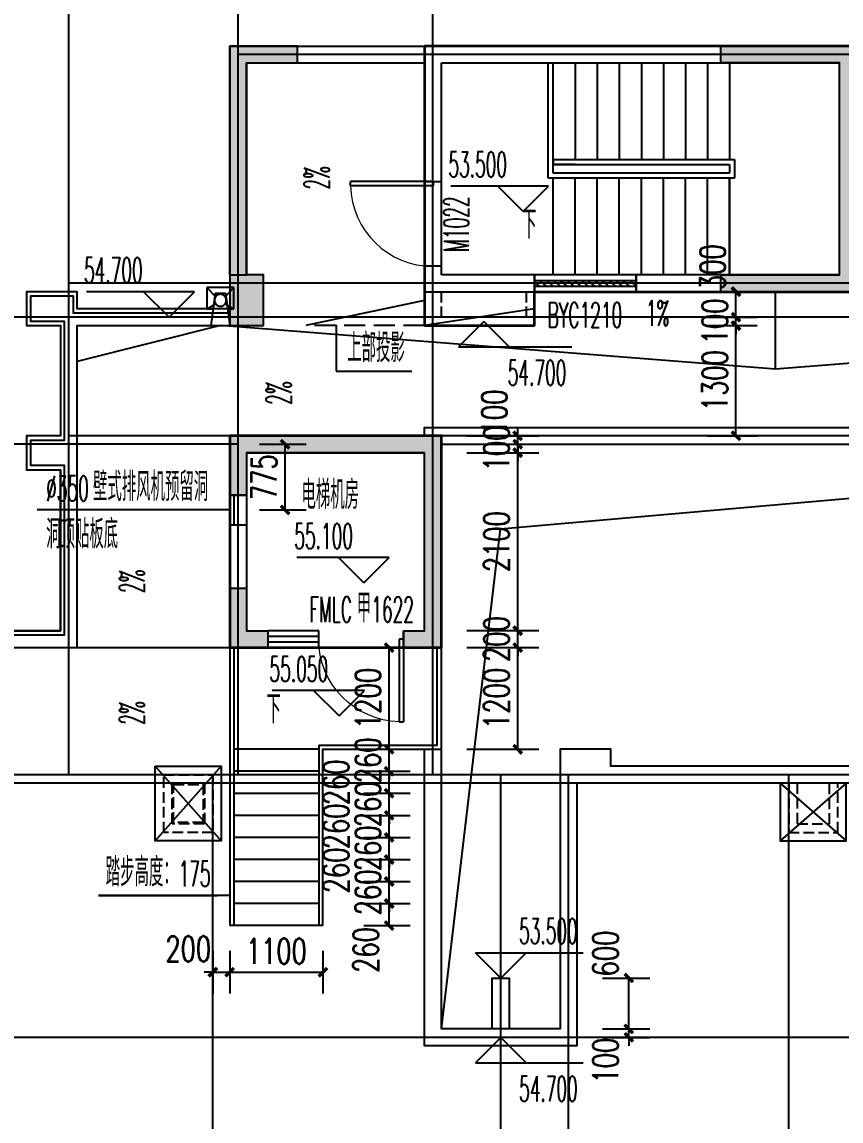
# Model space of a CAD drawing. Extents: x -59851 to 653804, y -249523 to 437614.
# Drawn here: x -22567 to -12896, y -164481 to -151511 of the extents above; entities that cross this region are included whole.
import ezdxf

# ---------------------------------------------------------------- set-up
doc = ezdxf.new("R2010")
doc.units = 0
doc.header["$LTSCALE"] = 1000
doc.header["$MEASUREMENT"] = 0
doc.linetypes.add('DASH', pattern=[0.35, 0.25, -0.1])
doc.linetypes.add('DASHEDX2', pattern=[1.5, 1, -0.5])
for name, color, linetype in [('-SY', 3, 'DASHEDX2'), ('A-Above', 5, 'DASH'), ('A-ROOF', 7, 'Continuous'), ('A-烟气道', 105, 'Continuous'), ('A-看线', 105, 'Continuous'), ('A-第三道尺寸线', 105, 'Continuous'), ('CURTWALL', 4, 'Continuous'), ('DIM_ELEV', 3, 'Continuous'), ('DIM_LEAD', 3, 'Continuous'), ('DIM_SYMB', 3, 'Continuous'), ('DOTE', 16, 'Continuous'), ('LABEL_PM', 7, 'Continuous'), ('PUB_HATCH', 8, 'Continuous'), ('PUB_TEXT', 7, 'Continuous'), ('STAIR', 5, 'Continuous'), ('WALL', 2, 'Continuous'), ('WINDOW', 4, 'Continuous'), ('WINDOW_TEXT', 7, 'Continuous'), ('ys', 154, 'Continuous'), ('剪力墙', 6, 'Continuous')]:
    doc.layers.add(name, color=color, linetype=linetype)
doc.layers.add('33计全面积外廓线', color=21, linetype='Continuous', lineweight=35)
doc.styles.add('_TCH_DIM', font='SIMPLEX.shx', dxfattribs={"width": 0.7, "bigfont": 'GBCBIG.shx'})
doc.styles.add('_TCH_DIM_T3', font='SIMPLEX.shx', dxfattribs={"width": 0.705882, "bigfont": 'GBCBIG.shx'})
doc.styles.add('_TCH_WINDOW', font='SIMPLEX.shx', dxfattribs={"width": 0.7, "height": 3.5, "bigfont": 'GBCBIG.shx'})
doc.styles.get("Standard").update_dxf_attribs({"font": 'gbenor.shx', "width": 0.7, "bigfont": 'gbcbig.shx'})
doc.dimstyles.new('_TCH_ARCH&&100', dxfattribs={"dimtxt": 297.5, "dimasz": 100, "dimexe": 250, "dimexo": 300, "dimgap": 100, "dimtad": 1, "dimdec": 0, "dimzin": 0, "dimdsep": 46, "dimtxsty": '_TCH_DIM_T3', "dimblk": 'ARCHTICK', "dimcen": 0.09, "dimclrt": 7, "dimazin": 2, "dimtfac": 1, "dimtdec": 0, "dimtix": 1, "dimtmove": 2, "dimatfit": 3, "dimfxl": 0, "dimtolj": 1, "dimtzin": 0, "dimarcsym": 0})

# ---------------------------------------------------------------- blocks, each defined once
blk = doc.blocks.new('jifangcengjlq0329')
at = {"layer": 'PUB_HATCH'}
for points in [[(-20114, -77037), (-19714, -77037), (-19714, -76437), (-19914, -76437), (-19914, -73937), (-19314, -73937), (-19314, -73737), (-20114, -73737), (-20114, -76637)], [(-14314, -73737), (-12714, -73737), (-12714, -76637), (-14314, -76637), (-14314, -76437), (-12914, -76437), (-12914, -73937), (-14314, -73937)]]:
    blk.add_hatch(color=256, dxfattribs=at).paths.add_polyline_path(points)
h = blk.add_hatch(color=256, dxfattribs=at)
h.paths.add_polyline_path([(-19664, -80837), (-19664, -80637), (-19914, -80637), (-19914, -80137), (-20114, -80137), (-20114, -80837)])
h.paths.add_polyline_path([(-18064, -80637), (-18064, -80837), (-17614, -80837), (-17614, -78337), (-20114, -78337), (-20114, -79037), (-19914, -79037), (-19914, -78537), (-17814, -78537), (-17814, -80637)])
at = {"layer": '剪力墙'}
for points in [[(-20114, -77037), (-19714, -77037), (-19714, -76437), (-19914, -76437), (-19914, -73937), (-19314, -73937), (-19314, -73737), (-20114, -73737), (-20114, -76637)], [(-14314, -73737), (-12714, -73737), (-12714, -76637), (-14314, -76637), (-14314, -76437), (-12914, -76437), (-12914, -73937), (-14314, -73937)]]:
    blk.add_lwpolyline(points, close=True, dxfattribs=at)
for points in [[(-18064, -80637), (-17814, -80637), (-17814, -78537), (-19914, -78537), (-19914, -79037), (-20114, -79037), (-20114, -78337), (-17614, -78337), (-17614, -80837), (-18064, -80837), (-18064, -80637)], [(-19664, -80837), (-20114, -80837), (-20114, -80137), (-19914, -80137), (-19914, -80637), (-19664, -80637), (-19664, -80837)]]:
    blk.add_lwpolyline(points, dxfattribs=at)
blk = doc.blocks.new('zhouxianssceng0329')
at = {"layer": 'DOTE'}
for p, q in [((-22014, 143398), (-22014, 156469)), ((-20014, 143398), (-20014, 156469)), ((-17714, 143398), (-17714, 156469)), ((5501, 151898), (-20014, 151898)), ((5501, 149198), (-22014, 149198)), ((5501, 148798), (-44989, 148798)), ((5501, 147398), (-22014, 147398)), ((-20014, 147298), (-44989, 147298)), ((-3314, 143398), (-44989, 143398)), ((-20314, 132090), (-20314, 143398)), ((-16914, 132090), (-16914, 143398)), ((-16114, 132090), (-16114, 143398)), ((-13514, 132090), (-13514, 143398)), ((5501, 143298), (-44989, 143298)), ((5501, 140298), (-44989, 140298))]:
    blk.add_line(p, q, dxfattribs=at)
blk = doc.blocks.new('jifangcengxiugai0420')
at = {"layer": 'A-ROOF'}
for points in [[(53534, -148102), (51734, -148102), (51734, -147902), (51134, -147902), (51134, -148302), (51534, -148302), (51534, -149602), (51134, -149602), (51134, -150002), (51534, -150002), (51534, -151902), (48084, -151902), (48084, -153702), (49834, -153702), (49834, -160852), (50034, -160852), (50034, -153502), (48284, -153502), (48284, -152102), (51734, -152102), (51734, -149802), (51734, -148302), (53534, -148302)], [(49884, -160852), (49884, -153652), (48134, -153652), (48134, -151952), (51584, -151952), (51584, -149952), (51184, -149952), (51184, -149652), (51584, -149652), (51584, -148252), (51184, -148252), (51184, -147952), (51684, -147952), (51684, -148152), (53534, -148152)], [(55834, -149602), (55834, -149502), (68334, -149502), (68334, -153702), (57634, -153702), (57634, -156802), (55834, -156802), (55834, -153302)], [(56034, -149702), (68134, -149702), (68134, -153502), (58034, -153502), (58034, -153302), (57434, -153302), (57434, -156602), (56034, -156602), (56034, -153302)], [(48734, -152102), (51734, -152102), (51734, -150002)], [(48734, -151902), (51534, -151902), (51534, -150002)], [(56634, -156602), (56634, -156002), (56834, -156002), (56834, -156602)]]:
    blk.add_lwpolyline(points, dxfattribs=at)
at = {"layer": 'A-烟气道'}
blk.add_lwpolyline([(52654, -153502), (53434, -153502), (53434, -154382), (52654, -154382)], close=True, dxfattribs=at)
for points in [[(52654, -153502), (53434, -154382)], [(53434, -153502), (52654, -154382)], [(60034, -153702), (60034, -154382), (60814, -154382), (60814, -153702)], [(60034, -153702), (60814, -154382)], [(60814, -153702), (60034, -154382)]]:
    blk.add_lwpolyline(points, dxfattribs=at)
at = {"layer": 'A-烟气道', "linetype": 'DASH', "ltscale": 0.5}
for points in [[(52754, -153602), (53334, -153602), (53334, -154282), (52754, -154282)], [(52854, -153702), (53234, -153702), (53234, -154182), (52854, -154182)], [(52869, -153717), (53219, -153717), (53219, -154167), (52869, -154167)]]:
    blk.add_lwpolyline(points, close=True, dxfattribs=at)
for points in [[(60134, -153702), (60134, -154282), (60714, -154282), (60714, -153702)], [(60234, -153702), (60234, -154182), (60614, -154182), (60614, -153702)]]:
    blk.add_lwpolyline(points, dxfattribs=at)
at = {"layer": 'A-看线'}
blk.add_lwpolyline([(56034, -156602), (56731, -150700), (68134, -149702)], dxfattribs=at)
at = {"layer": 'DIM_ELEV'}
for p, q in [((53117, -147902), (51843, -147902)), ((52817, -148202), (52517, -147902)), ((52817, -148202), (53117, -147902)), ((56734, -156002), (56434, -155702)), ((56434, -155702), (57708, -155702)), ((56734, -156002), (57034, -155702)), ((56734, -156702), (56434, -157002)), ((56734, -156702), (57034, -157002)), ((56434, -157002), (57708, -157002))]:
    blk.add_line(p, q, dxfattribs=at)
at = {"layer": 'PUB_TEXT', "style": '_TCH_DIM', "width": 0.494118}
for s, p in [('54.700', (51813, -147797)), ('53.500', (56950, -155597)), ('54.700', (56950, -157457))]:
    blk.add_text(s, height=297.5, dxfattribs=at).set_placement(p)
blk = doc.blocks.new('wumianyushuidou')
at = {"layer": '-SY'}
for p, q in [((34701, -105144), (34642, -105041)), ((34784, -105145), (34892, -105041)), ((34642, -105361), (34701, -105258)), ((34892, -105361), (34784, -105257))]:
    blk.add_line(p, q, dxfattribs=at)
for points in [[(34442, -105361), (34442, -105041)], [(34642, -105041), (34892, -105041)], [(34642, -105115), (34642, -105041)], [(34892, -105041), (34892, -105361)], [(34826, -105141), (34442, -105088)], [(34826, -105261), (34826, -105141)], [(34826, -105261), (34442, -105313)], [(34642, -105361), (34642, -105282)], [(34892, -105361), (34642, -105361)]]:
    blk.add_lwpolyline(points, dxfattribs=at)
blk.add_circle((34742, -105201), 70, dxfattribs=at)
blk = doc.blocks.new('ysd0429')
at = {"xscale": -1, "rotation": 270}
blk.add_blockref('wumianyushuidou', (84977, -182744), dxfattribs=at)
blk = doc.blocks.new('_ArchTick')
at = {"color": 0, "linetype": 'ByBlock', "const_width": 0.4}
blk.add_lwpolyline([(-0.5, -0.5), (0.5, 0.5)], dxfattribs=at)
blk = doc.blocks.new('*D1123')
at = {"layer": 'A-第三道尺寸线', "color": 0, "lineweight": -2, "transparency": 16777216}
for p, q in [((-19761, -156494), (-19211, -156494)), ((-19461, -157269), (-19461, -156494)), ((-19761, -157269), (-19211, -157269))]:
    blk.add_line(p, q, dxfattribs=at)
at = {"layer": 'Defpoints', "color": 0, "transparency": 16777216}
for p in [(-20061, -156494), (-19461, -156494), (-20061, -157269)]:
    blk.add_point(p, dxfattribs=at)
at = {"layer": 'A-第三道尺寸线', "color": 0, "lineweight": -2, "transparency": 16777216, "xscale": 100, "yscale": 100, "zscale": 100}
for p, rotation in [((-19461, -156494), 90), ((-19461, -157269), 270)]:
    blk.add_blockref('_ArchTick', p, dxfattribs=dict(at, rotation=rotation))
at = {"layer": 'A-第三道尺寸线', "color": 7, "transparency": 16777216, "insert": (-19709, -156882), "char_height": 297.5, "attachment_point": 5, "rotation": 90, "style": '_TCH_DIM_T3'}
blk.add_mtext('\\A1;775', dxfattribs=at)
blk = doc.blocks.new('*D1235')
at = {"layer": 'A-第三道尺寸线', "color": 0, "lineweight": -2, "transparency": 16777216}
for p, q in [((-14475, -154694), (-13886, -154694)), ((-14136, -154994), (-14136, -154694)), ((-14475, -154994), (-13886, -154994))]:
    blk.add_line(p, q, dxfattribs=at)
at = {"layer": 'Defpoints', "color": 0, "transparency": 16777216}
for p in [(-14775, -154694), (-14136, -154694), (-14775, -154994)]:
    blk.add_point(p, dxfattribs=at)
at = {"layer": 'A-第三道尺寸线', "color": 0, "lineweight": -2, "transparency": 16777216, "xscale": 100, "yscale": 100, "zscale": 100}
for p, rotation in [((-14136, -154694), 90), ((-14136, -154994), 270)]:
    blk.add_blockref('_ArchTick', p, dxfattribs=dict(at, rotation=rotation))
at = {"layer": 'A-第三道尺寸线', "color": 7, "transparency": 16777216, "insert": (-14411, -154405), "char_height": 297.5, "attachment_point": 5, "rotation": 90, "style": '_TCH_DIM_T3'}
blk.add_mtext('\\A1;300', dxfattribs=at)
blk = doc.blocks.new('*D1236')
at = {"layer": 'A-第三道尺寸线', "color": 0, "lineweight": -2, "transparency": 16777216}
for p, q in [((-14475, -154994), (-13886, -154994)), ((-14136, -154994), (-14136, -154894)), ((-14136, -155094), (-14136, -154994)), ((-14475, -155094), (-13886, -155094)), ((-14136, -155094), (-14136, -155194))]:
    blk.add_line(p, q, dxfattribs=at)
at = {"layer": 'Defpoints', "color": 0, "transparency": 16777216}
for p in [(-14775, -154994), (-14136, -154994), (-14775, -155094)]:
    blk.add_point(p, dxfattribs=at)
at = {"layer": 'A-第三道尺寸线', "color": 0, "lineweight": -2, "transparency": 16777216, "xscale": 100, "yscale": 100, "zscale": 100}
for p, rotation in [((-14136, -154994), 270), ((-14136, -155094), 90)]:
    blk.add_blockref('_ArchTick', p, dxfattribs=dict(at, rotation=rotation))
at = {"layer": 'A-第三道尺寸线', "color": 7, "transparency": 16777216, "insert": (-14385, -155044), "char_height": 297.5, "attachment_point": 5, "rotation": 90, "style": '_TCH_DIM_T3'}
blk.add_mtext('\\A1;100', dxfattribs=at)
blk = doc.blocks.new('*D1237')
at = {"layer": 'A-第三道尺寸线', "color": 0, "lineweight": -2, "transparency": 16777216}
for p, q in [((-14475, -155094), (-13886, -155094)), ((-14136, -156394), (-14136, -155094)), ((-14475, -156394), (-13886, -156394))]:
    blk.add_line(p, q, dxfattribs=at)
at = {"layer": 'Defpoints', "color": 0, "transparency": 16777216}
for p in [(-14775, -155094), (-14136, -155094), (-14775, -156394)]:
    blk.add_point(p, dxfattribs=at)
at = {"layer": 'A-第三道尺寸线', "color": 0, "lineweight": -2, "transparency": 16777216, "xscale": 100, "yscale": 100, "zscale": 100}
for p, rotation in [((-14136, -155094), 90), ((-14136, -156394), 270)]:
    blk.add_blockref('_ArchTick', p, dxfattribs=dict(at, rotation=rotation))
at = {"layer": 'A-第三道尺寸线', "color": 7, "transparency": 16777216, "insert": (-14385, -155744), "char_height": 297.5, "attachment_point": 5, "rotation": 90, "style": '_TCH_DIM_T3'}
blk.add_mtext('\\A1;1300', dxfattribs=at)
blk = doc.blocks.new('*D1263')
at = {"layer": 'A-第三道尺寸线', "color": 0, "lineweight": -2, "transparency": 16777216}
for p, q in [((-15714, -162794), (-15152, -162794)), ((-15402, -163394), (-15402, -162794)), ((-15714, -163394), (-15152, -163394))]:
    blk.add_line(p, q, dxfattribs=at)
at = {"layer": 'Defpoints', "color": 0, "transparency": 16777216}
for p in [(-16014, -162794), (-15402, -162794), (-16014, -163394)]:
    blk.add_point(p, dxfattribs=at)
at = {"layer": 'A-第三道尺寸线', "color": 0, "lineweight": -2, "transparency": 16777216, "xscale": 100, "yscale": 100, "zscale": 100}
for p, rotation in [((-15402, -162794), 90), ((-15402, -163394), 270)]:
    blk.add_blockref('_ArchTick', p, dxfattribs=dict(at, rotation=rotation))
at = {"layer": 'A-第三道尺寸线', "color": 7, "transparency": 16777216, "insert": (-15677, -162505), "char_height": 297.5, "attachment_point": 5, "rotation": 90, "style": '_TCH_DIM_T3'}
blk.add_mtext('\\A1;600', dxfattribs=at)
blk = doc.blocks.new('*D1264')
at = {"layer": 'A-第三道尺寸线', "color": 0, "lineweight": -2, "transparency": 16777216}
for p, q in [((-15402, -163394), (-15402, -163294)), ((-15714, -163394), (-15152, -163394)), ((-15402, -163494), (-15402, -163394)), ((-15714, -163494), (-15152, -163494)), ((-15402, -163494), (-15402, -163594))]:
    blk.add_line(p, q, dxfattribs=at)
at = {"layer": 'Defpoints', "color": 0, "transparency": 16777216}
for p in [(-16014, -163394), (-15402, -163394), (-16014, -163494)]:
    blk.add_point(p, dxfattribs=at)
at = {"layer": 'A-第三道尺寸线', "color": 0, "lineweight": -2, "transparency": 16777216, "xscale": 100, "yscale": 100, "zscale": 100}
for p, rotation in [((-15402, -163394), 270), ((-15402, -163494), 90)]:
    blk.add_blockref('_ArchTick', p, dxfattribs=dict(at, rotation=rotation))
at = {"layer": 'A-第三道尺寸线', "color": 7, "transparency": 16777216, "insert": (-15677, -163769), "char_height": 297.5, "attachment_point": 5, "rotation": 90, "style": '_TCH_DIM_T3'}
blk.add_mtext('\\A1;100', dxfattribs=at)
blk = doc.blocks.new('*D1265')
at = {"layer": 'A-第三道尺寸线', "color": 0, "lineweight": -2, "transparency": 16777216}
for p, q in [((-20314, -162474), (-20314, -162975)), ((-20114, -162474), (-20114, -162975)), ((-20314, -162725), (-20414, -162725)), ((-20314, -162725), (-20114, -162725)), ((-20114, -162725), (-20014, -162725))]:
    blk.add_line(p, q, dxfattribs=at)
at = {"layer": 'Defpoints', "color": 0, "transparency": 16777216}
for p in [(-20314, -162174), (-20114, -162174), (-20114, -162725)]:
    blk.add_point(p, dxfattribs=at)
at = {"layer": 'A-第三道尺寸线', "color": 0, "lineweight": -2, "transparency": 16777216, "xscale": 100, "yscale": 100, "zscale": 100}
blk.add_blockref('_ArchTick', (-20314, -162725), dxfattribs=at)
at = {"layer": 'A-第三道尺寸线', "color": 0, "lineweight": -2, "transparency": 16777216, "xscale": 100, "yscale": 100, "zscale": 100, "rotation": 180}
blk.add_blockref('_ArchTick', (-20114, -162725), dxfattribs=at)
at = {"layer": 'A-第三道尺寸线', "color": 7, "transparency": 16777216, "insert": (-20603, -162450), "char_height": 297.5, "attachment_point": 5, "style": '_TCH_DIM_T3'}
blk.add_mtext('\\A1;200', dxfattribs=at)
blk = doc.blocks.new('*D1266')
at = {"layer": 'A-第三道尺寸线', "color": 0, "lineweight": -2, "transparency": 16777216}
for p, q in [((-20114, -162474), (-20114, -162975)), ((-19014, -162474), (-19014, -162975)), ((-20114, -162725), (-19014, -162725))]:
    blk.add_line(p, q, dxfattribs=at)
at = {"layer": 'Defpoints', "color": 0, "transparency": 16777216}
for p in [(-20114, -162174), (-19014, -162174), (-19014, -162725)]:
    blk.add_point(p, dxfattribs=at)
at = {"layer": 'A-第三道尺寸线', "color": 0, "lineweight": -2, "transparency": 16777216, "xscale": 100, "yscale": 100, "zscale": 100, "rotation": 180}
blk.add_blockref('_ArchTick', (-20114, -162725), dxfattribs=at)
at = {"layer": 'A-第三道尺寸线', "color": 0, "lineweight": -2, "transparency": 16777216, "xscale": 100, "yscale": 100, "zscale": 100}
blk.add_blockref('_ArchTick', (-19014, -162725), dxfattribs=at)
at = {"layer": 'A-第三道尺寸线', "color": 7, "transparency": 16777216, "insert": (-19564, -162476), "char_height": 297.5, "attachment_point": 5, "style": '_TCH_DIM_T3'}
blk.add_mtext('\\A1;1100', dxfattribs=at)
blk = doc.blocks.new('*D1521')
at = {"layer": 'A-第三道尺寸线', "color": 0, "lineweight": -2, "transparency": 16777216}
for p, q in [((-18532, -158894), (-17982, -158894)), ((-18232, -160094), (-18232, -158894)), ((-18532, -160094), (-17982, -160094))]:
    blk.add_line(p, q, dxfattribs=at)
at = {"layer": 'Defpoints', "color": 0, "transparency": 16777216}
for p in [(-18832, -158894), (-18232, -158894), (-18832, -160094)]:
    blk.add_point(p, dxfattribs=at)
at = {"layer": 'A-第三道尺寸线', "color": 0, "lineweight": -2, "transparency": 16777216, "xscale": 100, "yscale": 100, "zscale": 100}
for p, rotation in [((-18232, -158894), 90), ((-18232, -160094), 270)]:
    blk.add_blockref('_ArchTick', p, dxfattribs=dict(at, rotation=rotation))
at = {"layer": 'A-第三道尺寸线', "color": 7, "transparency": 16777216, "insert": (-18481, -159494), "char_height": 297.5, "attachment_point": 5, "rotation": 90, "style": '_TCH_DIM_T3'}
blk.add_mtext('\\A1;1200', dxfattribs=at)
blk = doc.blocks.new('*D1522')
at = {"layer": 'A-第三道尺寸线', "color": 0, "lineweight": -2, "transparency": 16777216}
for p, q in [((-18232, -160094), (-18232, -159994)), ((-18532, -160094), (-17982, -160094)), ((-18232, -160354), (-18232, -160094)), ((-18532, -160354), (-17982, -160354)), ((-18232, -160354), (-18232, -160454))]:
    blk.add_line(p, q, dxfattribs=at)
at = {"layer": 'Defpoints', "color": 0, "transparency": 16777216}
for p in [(-18832, -160094), (-18232, -160094), (-18832, -160354)]:
    blk.add_point(p, dxfattribs=at)
at = {"layer": 'A-第三道尺寸线', "color": 0, "lineweight": -2, "transparency": 16777216, "xscale": 100, "yscale": 100, "zscale": 100}
for p, rotation in [((-18232, -160094), 270), ((-18232, -160354), 90)]:
    blk.add_blockref('_ArchTick', p, dxfattribs=dict(at, rotation=rotation))
at = {"layer": 'A-第三道尺寸线', "color": 7, "transparency": 16777216, "insert": (-18481, -160224), "char_height": 297.5, "attachment_point": 5, "rotation": 90, "style": '_TCH_DIM_T3'}
blk.add_mtext('\\A1;260', dxfattribs=at)
blk = doc.blocks.new('*D1523')
at = {"layer": 'A-第三道尺寸线', "color": 0, "lineweight": -2, "transparency": 16777216}
for p, q in [((-18532, -160354), (-17982, -160354)), ((-18232, -160614), (-18232, -160354)), ((-18532, -160614), (-17982, -160614))]:
    blk.add_line(p, q, dxfattribs=at)
at = {"layer": 'Defpoints', "color": 0, "transparency": 16777216}
for p in [(-18832, -160354), (-18232, -160354), (-18832, -160614)]:
    blk.add_point(p, dxfattribs=at)
at = {"layer": 'A-第三道尺寸线', "color": 0, "lineweight": -2, "transparency": 16777216, "xscale": 100, "yscale": 100, "zscale": 100}
for p, rotation in [((-18232, -160354), 90), ((-18232, -160614), 270)]:
    blk.add_blockref('_ArchTick', p, dxfattribs=dict(at, rotation=rotation))
at = {"layer": 'A-第三道尺寸线', "color": 7, "transparency": 16777216, "insert": (-18857, -160484), "char_height": 297.5, "attachment_point": 5, "rotation": 90, "style": '_TCH_DIM_T3'}
blk.add_mtext('\\A1;260', dxfattribs=at)
blk = doc.blocks.new('*D1524')
at = {"layer": 'A-第三道尺寸线', "color": 0, "lineweight": -2, "transparency": 16777216}
for p, q in [((-18232, -160614), (-18232, -160514)), ((-18532, -160614), (-17982, -160614)), ((-18232, -160874), (-18232, -160614)), ((-18532, -160874), (-17982, -160874)), ((-18232, -160874), (-18232, -160974))]:
    blk.add_line(p, q, dxfattribs=at)
at = {"layer": 'Defpoints', "color": 0, "transparency": 16777216}
for p in [(-18832, -160614), (-18232, -160614), (-18832, -160874)]:
    blk.add_point(p, dxfattribs=at)
at = {"layer": 'A-第三道尺寸线', "color": 0, "lineweight": -2, "transparency": 16777216, "xscale": 100, "yscale": 100, "zscale": 100}
for p, rotation in [((-18232, -160614), 270), ((-18232, -160874), 90)]:
    blk.add_blockref('_ArchTick', p, dxfattribs=dict(at, rotation=rotation))
at = {"layer": 'A-第三道尺寸线', "color": 7, "transparency": 16777216, "insert": (-18481, -160744), "char_height": 297.5, "attachment_point": 5, "rotation": 90, "style": '_TCH_DIM_T3'}
blk.add_mtext('\\A1;260', dxfattribs=at)
blk = doc.blocks.new('*D1525')
at = {"layer": 'A-第三道尺寸线', "color": 0, "lineweight": -2, "transparency": 16777216}
for p, q in [((-18532, -160874), (-17982, -160874)), ((-18232, -161134), (-18232, -160874)), ((-18532, -161134), (-17982, -161134))]:
    blk.add_line(p, q, dxfattribs=at)
at = {"layer": 'Defpoints', "color": 0, "transparency": 16777216}
for p in [(-18832, -160874), (-18232, -160874), (-18832, -161134)]:
    blk.add_point(p, dxfattribs=at)
at = {"layer": 'A-第三道尺寸线', "color": 0, "lineweight": -2, "transparency": 16777216, "xscale": 100, "yscale": 100, "zscale": 100}
for p, rotation in [((-18232, -160874), 90), ((-18232, -161134), 270)]:
    blk.add_blockref('_ArchTick', p, dxfattribs=dict(at, rotation=rotation))
at = {"layer": 'A-第三道尺寸线', "color": 7, "transparency": 16777216, "insert": (-18857, -161004), "char_height": 297.5, "attachment_point": 5, "rotation": 90, "style": '_TCH_DIM_T3'}
blk.add_mtext('\\A1;260', dxfattribs=at)
blk = doc.blocks.new('*D1526')
at = {"layer": 'A-第三道尺寸线', "color": 0, "lineweight": -2, "transparency": 16777216}
for p, q in [((-18232, -161134), (-18232, -161034)), ((-18532, -161134), (-17982, -161134)), ((-18232, -161394), (-18232, -161134)), ((-18532, -161394), (-17982, -161394)), ((-18232, -161394), (-18232, -161494))]:
    blk.add_line(p, q, dxfattribs=at)
at = {"layer": 'Defpoints', "color": 0, "transparency": 16777216}
for p in [(-18832, -161134), (-18232, -161134), (-18832, -161394)]:
    blk.add_point(p, dxfattribs=at)
at = {"layer": 'A-第三道尺寸线', "color": 0, "lineweight": -2, "transparency": 16777216, "xscale": 100, "yscale": 100, "zscale": 100}
for p, rotation in [((-18232, -161134), 270), ((-18232, -161394), 90)]:
    blk.add_blockref('_ArchTick', p, dxfattribs=dict(at, rotation=rotation))
at = {"layer": 'A-第三道尺寸线', "color": 7, "transparency": 16777216, "insert": (-18481, -161264), "char_height": 297.5, "attachment_point": 5, "rotation": 90, "style": '_TCH_DIM_T3'}
blk.add_mtext('\\A1;260', dxfattribs=at)
blk = doc.blocks.new('*D1527')
at = {"layer": 'A-第三道尺寸线', "color": 0, "lineweight": -2, "transparency": 16777216}
for p, q in [((-18532, -161394), (-17982, -161394)), ((-18232, -161654), (-18232, -161394)), ((-18532, -161654), (-17982, -161654))]:
    blk.add_line(p, q, dxfattribs=at)
at = {"layer": 'Defpoints', "color": 0, "transparency": 16777216}
for p in [(-18832, -161394), (-18232, -161394), (-18832, -161654)]:
    blk.add_point(p, dxfattribs=at)
at = {"layer": 'A-第三道尺寸线', "color": 0, "lineweight": -2, "transparency": 16777216, "xscale": 100, "yscale": 100, "zscale": 100}
for p, rotation in [((-18232, -161394), 90), ((-18232, -161654), 270)]:
    blk.add_blockref('_ArchTick', p, dxfattribs=dict(at, rotation=rotation))
at = {"layer": 'A-第三道尺寸线', "color": 7, "transparency": 16777216, "insert": (-18857, -161524), "char_height": 297.5, "attachment_point": 5, "rotation": 90, "style": '_TCH_DIM_T3'}
blk.add_mtext('\\A1;260', dxfattribs=at)
blk = doc.blocks.new('*D1528')
at = {"layer": 'A-第三道尺寸线', "color": 0, "lineweight": -2, "transparency": 16777216}
for p, q in [((-18232, -161654), (-18232, -161554)), ((-18532, -161654), (-17982, -161654)), ((-18232, -161914), (-18232, -161654)), ((-18532, -161914), (-17982, -161914)), ((-18232, -161914), (-18232, -162014))]:
    blk.add_line(p, q, dxfattribs=at)
at = {"layer": 'Defpoints', "color": 0, "transparency": 16777216}
for p in [(-18832, -161654), (-18232, -161654), (-18832, -161914)]:
    blk.add_point(p, dxfattribs=at)
at = {"layer": 'A-第三道尺寸线', "color": 0, "lineweight": -2, "transparency": 16777216, "xscale": 100, "yscale": 100, "zscale": 100}
for p, rotation in [((-18232, -161654), 270), ((-18232, -161914), 90)]:
    blk.add_blockref('_ArchTick', p, dxfattribs=dict(at, rotation=rotation))
at = {"layer": 'A-第三道尺寸线', "color": 7, "transparency": 16777216, "insert": (-18481, -161784), "char_height": 297.5, "attachment_point": 5, "rotation": 90, "style": '_TCH_DIM_T3'}
blk.add_mtext('\\A1;260', dxfattribs=at)
blk = doc.blocks.new('*D1529')
at = {"layer": 'A-第三道尺寸线', "color": 0, "lineweight": -2, "transparency": 16777216}
for p, q in [((-18532, -161914), (-17982, -161914)), ((-18232, -162174), (-18232, -161914)), ((-18532, -162174), (-17982, -162174))]:
    blk.add_line(p, q, dxfattribs=at)
at = {"layer": 'Defpoints', "color": 0, "transparency": 16777216}
for p in [(-18832, -161914), (-18232, -161914), (-18832, -162174)]:
    blk.add_point(p, dxfattribs=at)
at = {"layer": 'A-第三道尺寸线', "color": 0, "lineweight": -2, "transparency": 16777216, "xscale": 100, "yscale": 100, "zscale": 100}
for p, rotation in [((-18232, -161914), 90), ((-18232, -162174), 270)]:
    blk.add_blockref('_ArchTick', p, dxfattribs=dict(at, rotation=rotation))
at = {"layer": 'A-第三道尺寸线', "color": 7, "transparency": 16777216, "insert": (-18507, -162463), "char_height": 297.5, "attachment_point": 5, "rotation": 90, "style": '_TCH_DIM_T3'}
blk.add_mtext('\\A1;260', dxfattribs=at)
blk = doc.blocks.new('*D1676')
at = {"layer": 'A-第三道尺寸线', "color": 0, "lineweight": -2, "transparency": 16777216}
for p, q in [((-16714, -156394), (-16714, -156294)), ((-17314, -156394), (-16464, -156394)), ((-16714, -156494), (-16714, -156394)), ((-17314, -156494), (-16464, -156494)), ((-16714, -156494), (-16714, -156594))]:
    blk.add_line(p, q, dxfattribs=at)
at = {"layer": 'Defpoints', "color": 0, "transparency": 16777216}
for p in [(-17614, -156394), (-16714, -156394), (-17614, -156494)]:
    blk.add_point(p, dxfattribs=at)
at = {"layer": 'A-第三道尺寸线', "color": 0, "lineweight": -2, "transparency": 16777216, "xscale": 100, "yscale": 100, "zscale": 100}
for p, rotation in [((-16714, -156394), 270), ((-16714, -156494), 90)]:
    blk.add_blockref('_ArchTick', p, dxfattribs=dict(at, rotation=rotation))
at = {"layer": 'A-第三道尺寸线', "color": 7, "transparency": 16777216, "insert": (-16989, -156119), "char_height": 297.5, "attachment_point": 5, "rotation": 90, "style": '_TCH_DIM_T3'}
blk.add_mtext('\\A1;100', dxfattribs=at)
blk = doc.blocks.new('*D1677')
at = {"layer": 'A-第三道尺寸线', "color": 0, "lineweight": -2, "transparency": 16777216}
for p, q in [((-16714, -156494), (-16714, -156394)), ((-17314, -156494), (-16464, -156494)), ((-16714, -156594), (-16714, -156494)), ((-17314, -156594), (-16464, -156594)), ((-16714, -156594), (-16714, -156694))]:
    blk.add_line(p, q, dxfattribs=at)
at = {"layer": 'Defpoints', "color": 0, "transparency": 16777216}
for p in [(-17614, -156494), (-16714, -156494), (-17614, -156594)]:
    blk.add_point(p, dxfattribs=at)
at = {"layer": 'A-第三道尺寸线', "color": 0, "lineweight": -2, "transparency": 16777216, "xscale": 100, "yscale": 100, "zscale": 100}
for p, rotation in [((-16714, -156494), 270), ((-16714, -156594), 90)]:
    blk.add_blockref('_ArchTick', p, dxfattribs=dict(at, rotation=rotation))
at = {"layer": 'A-第三道尺寸线', "color": 7, "transparency": 16777216, "insert": (-16963, -156544), "char_height": 297.5, "attachment_point": 5, "rotation": 90, "style": '_TCH_DIM_T3'}
blk.add_mtext('\\A1;100', dxfattribs=at)
blk = doc.blocks.new('*D1678')
at = {"layer": 'A-第三道尺寸线', "color": 0, "lineweight": -2, "transparency": 16777216}
for p, q in [((-17314, -156594), (-16464, -156594)), ((-16714, -158694), (-16714, -156594)), ((-17314, -158694), (-16464, -158694))]:
    blk.add_line(p, q, dxfattribs=at)
at = {"layer": 'Defpoints', "color": 0, "transparency": 16777216}
for p in [(-17614, -156594), (-16714, -156594), (-17614, -158694)]:
    blk.add_point(p, dxfattribs=at)
at = {"layer": 'A-第三道尺寸线', "color": 0, "lineweight": -2, "transparency": 16777216, "xscale": 100, "yscale": 100, "zscale": 100}
for p, rotation in [((-16714, -156594), 90), ((-16714, -158694), 270)]:
    blk.add_blockref('_ArchTick', p, dxfattribs=dict(at, rotation=rotation))
at = {"layer": 'A-第三道尺寸线', "color": 7, "transparency": 16777216, "insert": (-16963, -157644), "char_height": 297.5, "attachment_point": 5, "rotation": 90, "style": '_TCH_DIM_T3'}
blk.add_mtext('\\A1;2100', dxfattribs=at)
blk = doc.blocks.new('*D1679')
at = {"layer": 'A-第三道尺寸线', "color": 0, "lineweight": -2, "transparency": 16777216}
for p, q in [((-16714, -158694), (-16714, -158594)), ((-17314, -158694), (-16464, -158694)), ((-16714, -158894), (-16714, -158694)), ((-17314, -158894), (-16464, -158894)), ((-16714, -158894), (-16714, -158994))]:
    blk.add_line(p, q, dxfattribs=at)
at = {"layer": 'Defpoints', "color": 0, "transparency": 16777216}
for p in [(-17614, -158694), (-16714, -158694), (-17614, -158894)]:
    blk.add_point(p, dxfattribs=at)
at = {"layer": 'A-第三道尺寸线', "color": 0, "lineweight": -2, "transparency": 16777216, "xscale": 100, "yscale": 100, "zscale": 100}
for p, rotation in [((-16714, -158694), 270), ((-16714, -158894), 90)]:
    blk.add_blockref('_ArchTick', p, dxfattribs=dict(at, rotation=rotation))
at = {"layer": 'A-第三道尺寸线', "color": 7, "transparency": 16777216, "insert": (-16963, -158794), "char_height": 297.5, "attachment_point": 5, "rotation": 90, "style": '_TCH_DIM_T3'}
blk.add_mtext('\\A1;200', dxfattribs=at)
blk = doc.blocks.new('*D1680')
at = {"layer": 'A-第三道尺寸线', "color": 0, "lineweight": -2, "transparency": 16777216}
for p, q in [((-17314, -158894), (-16464, -158894)), ((-16714, -160094), (-16714, -158894)), ((-17314, -160094), (-16464, -160094))]:
    blk.add_line(p, q, dxfattribs=at)
at = {"layer": 'Defpoints', "color": 0, "transparency": 16777216}
for p in [(-17614, -158894), (-16714, -158894), (-17614, -160094)]:
    blk.add_point(p, dxfattribs=at)
at = {"layer": 'A-第三道尺寸线', "color": 0, "lineweight": -2, "transparency": 16777216, "xscale": 100, "yscale": 100, "zscale": 100}
for p, rotation in [((-16714, -158894), 90), ((-16714, -160094), 270)]:
    blk.add_blockref('_ArchTick', p, dxfattribs=dict(at, rotation=rotation))
at = {"layer": 'A-第三道尺寸线', "color": 7, "transparency": 16777216, "insert": (-16963, -159494), "char_height": 297.5, "attachment_point": 5, "rotation": 90, "style": '_TCH_DIM_T3'}
blk.add_mtext('\\A1;1200', dxfattribs=at)
blk = doc.blocks.new('$DorLib2D$00000001')
for p, q in [((0.45, 0.975), (0.5, 0.975)), ((0.45, 0), (0.45, 0.975)), ((0.5, 0), (0.5, 0.975)), ((0.5, 0), (0.45, 0))]:
    blk.add_line(p, q)
at = {"lineweight": 13}
blk.add_arc((0.475, 0), 0.975, 91.4693, 180, dxfattribs=at)
blk = doc.blocks.new('$WINLIB2D$00000039')
at = {"color": 0}
for points in [[(-0.5, 0.5), (-0.5, -0.5)], [(0.5, 0.5), (-0.5, 0.5)], [(0.5, -0.5), (0.5, 0.5)], [(-0.5, 0.167), (0.5, 0.167)], [(-0.384, -0.167), (-0.448, 0.167)], [(-0.316, -0.167), (-0.38, 0.167)], [(-0.248, -0.167), (-0.312, 0.167)], [(-0.18, -0.167), (-0.244, 0.167)], [(-0.112, -0.167), (-0.176, 0.167)], [(-0.044, -0.167), (-0.108, 0.167)], [(0.024, -0.167), (-0.04, 0.167)], [(0.092, -0.167), (0.028, 0.167)], [(0.16, -0.167), (0.096, 0.167)], [(0.228, -0.167), (0.164, 0.167)], [(0.296, -0.167), (0.232, 0.167)], [(0.364, -0.167), (0.3, 0.167)], [(0.432, -0.167), (0.368, 0.167)], [(0.5, -0.167), (0.436, 0.167)], [(-0.452, -0.167), (-0.5, 0.084)], [(-0.5, -0.167), (0.5, -0.167)], [(0.5, -0.5), (-0.5, -0.5)]]:
    blk.add_lwpolyline(points, dxfattribs=at)

msp = doc.modelspace()

# ---------------------------------------------------------------- linework, layer by layer
at = {"layer": '33计全面积外廓线'}
for points in [[(-16513.7, -155094.3), (-16513.7, -154694.3), (-8013.7, -154694.3), (-8013.7, -155094.3), (-7113.7, -155094.3), (-7113.7, -153594.3), (-7813.7, -153594.3), (-7813.7, -151694.3), (-8313.7, -151694.3), (-8313.7, -151494.3), (-5513.7, -151494.3), (-5513.7, -148994.3), (-8513.7, -148994.3), (-8513.7, -151794.3), (-17813.7, -151794.3), (-17813.7, -155094.3)], [(-20113.7, -156394.3), (-20113.7, -158894.3), (-17613.7, -158894.3), (-17613.7, -156394.3)]]:
    msp.add_lwpolyline(points, close=True, dxfattribs=at)
at = {"layer": 'A-Above'}
msp.add_lwpolyline([(-17813.7, -155094.3), (-19213.7, -155094.3)], dxfattribs=at)
at = {"layer": 'A-ROOF'}
msp.add_lwpolyline([(-16513.7, -154694.3), (-16513.7, -155094.3), (-17813.7, -155094.3), (-17813.7, -154694.3)], dxfattribs=at)
at = {"layer": 'A-ROOF', "linetype": 'DASH', "ltscale": 0.5}
msp.add_lwpolyline([(-16613.7, -154694.3), (-16613.7, -154994.3), (-17613.7, -154994.3), (-17613.7, -154694.3)], dxfattribs=at)
at = {"layer": 'CURTWALL'}
for p, q in [((-19063.7, -158694.3), (-19663.7, -158694.3)), ((-19663.7, -158760.9), (-19063.7, -158760.9)), ((-19063.7, -158894.3), (-19063.7, -158694.3)), ((-18063.7, -158894.3), (-18063.7, -158694.3)), ((-19663.7, -158827.6), (-19063.7, -158827.6)), ((-19663.7, -158894.3), (-19063.7, -158894.3))]:
    msp.add_line(p, q, dxfattribs=at)
at = {"layer": 'DIM_ELEV'}
for p, q in [((-16348.9, -153446.7), (-17502.2, -153446.7)), ((-16648.9, -153746.7), (-16948.9, -153446.7)), ((-16648.9, -153746.7), (-16348.9, -153446.7)), ((-17113.7, -155044.3), (-17413.7, -155344.3)), ((-17113.7, -155044.3), (-16813.7, -155344.3)), ((-17413.7, -155344.3), (-16073.7, -155344.3)), ((-18230.2, -157831.6), (-19322, -157831.6)), ((-18530.2, -158131.6), (-18830.2, -157831.6)), ((-18530.2, -158131.6), (-18230.2, -157831.6)), ((-18523, -159400), (-19614.8, -159400)), ((-18823, -159700), (-19123, -159400)), ((-18823, -159700), (-18523, -159400))]:
    msp.add_line(p, q, dxfattribs=at)
at = {"layer": 'DIM_LEAD'}
for p, q in [((-18855.8, -155094.3), (-18855.8, -155630.2)), ((-18855.8, -155630.2), (-17962.8, -155630.2)), ((-20199.4, -157269.3), (-22387, -157269.3)), ((-20113.7, -157269.3), (-20199.4, -157269.3)), ((-20113.7, -161817.8), (-21663.9, -161817.8)), ((-21663.9, -161817.8), (-20263.6, -161817.8))]:
    msp.add_line(p, q, dxfattribs=at)
at = {"layer": 'DIM_LEAD', "const_width": 13.3}
for points in [[(-18855.8, -155087.6, 1), (-18855.8, -155100.9, 1)], [(-20107, -157269.3, 1), (-20120.4, -157269.3, 1)], [(-20107, -161817.8, 1), (-20120.4, -161817.8, 1)]]:
    msp.add_lwpolyline(points, format="xyb", close=True, dxfattribs=at)
at = {"layer": 'DIM_SYMB'}
for points in [[(-16423.7, -153894.3, 0, 0, 0), (-13563.7, -153894.3, 0, 0, 0), (-13563.7, -152594.3, 0, 0, 0), (-15603.7, -152594.3, 80, 0, 0), (-15903.7, -152594.3, 0, 0, 0)], [(-18832.5, -153067.9, 0, 0, 0), (-18832.5, -153561, 80, 0, 0), (-18832.5, -153861, 0, 0, 0)], [(-14791.3, -155201, 0, 0, 0), (-15284.4, -155201, 80, 0, 0), (-15584.4, -155201, 0, 0, 0)], [(-19280.5, -156184, 0, 0, 0), (-19280.5, -155690.9, 80, 0, 0), (-19280.5, -155390.9, 0, 0, 0)], [(-21014.5, -158405.1, 0, 0, 0), (-21014.5, -157911.9, 80, 0, 0), (-21014.5, -157611.9, 0, 0, 0)], [(-21014.5, -159383.5, 0, 0, 0), (-21014.5, -159876.6, 80, 0, 0), (-21014.5, -160176.6, 0, 0, 0)], [(-19613.7, -159894.3, 0, 0, 0), (-19613.7, -161874.3, 80, 0, 0), (-19613.7, -162174.3, 0, 0, 0)]]:
    msp.add_lwpolyline(points, format="xyseb", dxfattribs=at)
at = {"layer": 'LABEL_PM'}
msp.add_lwpolyline([(-16513.7, -154694.3), (-16513.7, -155094.3), (-17713.7, -155094.3)], dxfattribs=at)
at = {"layer": 'STAIR'}
for p, q in [((-16353.7, -153354.3), (-16353.7, -151994.3)), ((-16353.7, -151994.3), (-16293.7, -151994.3)), ((-16293.7, -153294.3), (-16293.7, -151994.3)), ((-16033.7, -151994.3), (-14213.7, -151994.3)), ((-16033.7, -151994.3), (-16033.7, -153134.3)), ((-15773.7, -151994.3), (-15773.7, -153134.3)), ((-15513.7, -151994.3), (-15513.7, -153134.3)), ((-15253.7, -151994.3), (-15253.7, -153134.3)), ((-14993.7, -151994.3), (-14993.7, -153134.3)), ((-14733.7, -151994.3), (-14733.7, -153134.3)), ((-14473.7, -151994.3), (-14473.7, -153134.3)), ((-14213.7, -151994.3), (-14213.7, -153134.3)), ((-12913.7, -151994.3), (-14213.7, -151994.3)), ((-14213.7, -151994.3), (-14213.7, -153134.3)), ((-12913.7, -154494.3), (-12913.7, -151994.3)), ((-16293.7, -153134.3), (-14153.7, -153134.3)), ((-16293.7, -153134.3), (-16293.7, -153194.3)), ((-14153.7, -153134.3), (-14153.7, -153354.3)), ((-16293.7, -153194.3), (-14213.7, -153194.3)), ((-16033.7, -153194.3), (-16293.7, -153194.3)), ((-14213.7, -153294.3), (-16293.7, -153294.3)), ((-14213.7, -153294.3), (-16293.7, -153294.3)), ((-16033.7, -153194.3), (-14213.7, -153194.3)), ((-14213.7, -153194.3), (-14213.7, -153294.3)), ((-14213.7, -153194.3), (-14213.7, -153294.3)), ((-14153.7, -153354.3), (-16353.7, -153354.3)), ((-16293.7, -154494.3), (-16293.7, -153354.3)), ((-16033.7, -154494.3), (-16033.7, -153354.3)), ((-15773.7, -154494.3), (-15773.7, -153354.3)), ((-15513.7, -154494.3), (-15513.7, -153354.3)), ((-15253.7, -154494.3), (-15253.7, -153354.3)), ((-14993.7, -154494.3), (-14993.7, -153354.3)), ((-14733.7, -154494.3), (-14733.7, -153354.3)), ((-14473.7, -154494.3), (-14473.7, -153354.3)), ((-14213.7, -154494.3), (-14213.7, -153354.3)), ((-14213.7, -153354.3), (-14213.7, -154494.3)), ((-14213.7, -154494.3), (-16293.7, -154494.3)), ((-14213.7, -154494.3), (-12913.7, -154494.3))]:
    msp.add_line(p, q, dxfattribs=at)
for points in [[(-20113.7, -158894.3), (-20113.7, -162174.3)], [(-20063.7, -158894.3), (-20063.7, -162174.3)], [(-19063.7, -160044.3), (-17663.7, -160044.3), (-17663.7, -158894.3)], [(-19013.7, -162174.3), (-19013.7, -160094.3), (-17613.7, -160094.3), (-17613.7, -158894.3)], [(-19063.7, -160044.3), (-19063.7, -162174.3)], [(-19063.7, -160094.3), (-20063.7, -160094.3)], [(-19063.7, -160354.3), (-20063.7, -160354.3)], [(-19063.7, -160614.3), (-20063.7, -160614.3)], [(-19063.7, -160614.3), (-20063.7, -160614.3)], [(-19063.7, -160874.3), (-20063.7, -160874.3)], [(-19063.7, -161134.3), (-20063.7, -161134.3)], [(-19063.7, -161394.3), (-20063.7, -161394.3)], [(-19063.7, -161654.3), (-20063.7, -161654.3)], [(-19063.7, -161914.3), (-20063.7, -161914.3)], [(-19013.7, -162174.3), (-20113.7, -162174.3)]]:
    msp.add_lwpolyline(points, dxfattribs=at)
at = {"layer": 'WALL'}
for p, q in [((-20113.7, -151794.3), (-17713.7, -151794.3)), ((-20113.7, -154494.3), (-20113.7, -151794.3)), ((-17713.7, -151794.3), (-12813.7, -151794.3)), ((-19913.7, -151994.3), (-17813.7, -151994.3)), ((-19913.7, -154494.3), (-19913.7, -151994.3)), ((-17813.7, -151994.3), (-17813.7, -153394.3)), ((-17613.7, -151994.3), (-12913.7, -151994.3)), ((-17613.7, -153394.3), (-17613.7, -151994.3)), ((-12913.7, -154494.3), (-12913.7, -151994.3)), ((-17813.7, -153394.3), (-17613.7, -153394.3)), ((-17613.7, -154394.3), (-17813.7, -154394.3)), ((-17813.7, -154394.3), (-17813.7, -154694.3)), ((-17613.7, -154494.3), (-17613.7, -154394.3)), ((-20113.7, -154494.3), (-19913.7, -154494.3)), ((-16513.7, -154494.3), (-17613.7, -154494.3)), ((-16513.7, -154694.3), (-16513.7, -154494.3)), ((-12913.7, -154494.3), (-15313.7, -154494.3)), ((-15313.7, -154494.3), (-15313.7, -154694.3)), ((-17813.7, -154694.3), (-16513.7, -154694.3)), ((-15313.7, -154694.3), (-12813.7, -154694.3)), ((-20113.7, -156394.3), (-17613.7, -156394.3)), ((-20113.7, -157094.3), (-20113.7, -156394.3)), ((-17613.7, -158894.3), (-17613.7, -156394.3)), ((-19913.7, -156594.3), (-17813.7, -156594.3)), ((-19913.7, -157094.3), (-19913.7, -156594.3)), ((-17813.7, -158694.3), (-17813.7, -156594.3)), ((-20113.7, -157094.3), (-19913.7, -157094.3)), ((-20113.7, -158894.3), (-20113.7, -157444.3)), ((-20113.7, -157444.3), (-19913.7, -157444.3)), ((-19913.7, -158694.3), (-19913.7, -157444.3)), ((-19913.7, -158694.3), (-19663.7, -158694.3)), ((-19663.7, -158694.3), (-19663.7, -158894.3)), ((-18063.7, -158694.3), (-17813.7, -158694.3)), ((-18063.7, -158694.3), (-18063.7, -158894.3)), ((-20113.7, -158894.3), (-19663.7, -158894.3)), ((-18063.7, -158894.3), (-17613.7, -158894.3))]:
    msp.add_line(p, q, dxfattribs=at)
at = {"layer": 'WINDOW'}
for p, q in [((-17813.7, -154394.3), (-17813.7, -153394.3)), ((-17613.7, -154394.3), (-17613.7, -153394.3)), ((-19063.7, -158894.3), (-18063.7, -158894.3))]:
    msp.add_line(p, q, dxfattribs=at)
for points in [[(-20113.7, -157094.3), (-20113.7, -157444.3)], [(-20063.7, -157094.3), (-20063.7, -157444.3)], [(-19913.7, -157444.3), (-19913.7, -157094.3)]]:
    msp.add_lwpolyline(points, dxfattribs=at)
at = {"layer": 'ys'}
for points in [[(-13668.7, -155608.5), (-13668.7, -154694.3)], [(-17813.7, -154799.5), (-19213.7, -155094.3)], [(-16513.7, -154894.3), (-17813.7, -155094.3)], [(-20223.7, -155094.3), (-21913.7, -155517.4)], [(-7113.7, -155094.3), (-13668.7, -155608.5), (-20223.7, -155094.3)], [(-21913.7, -158894.3), (-20113.7, -158894.3)]]:
    msp.add_lwpolyline(points, dxfattribs=at)

# ---------------------------------------------------------------- block references
for name, p in [('zhouxianssceng0329', (0, -303792.5)), ('jifangcengxiugai0420', (-73647.5, -6792.5)), ('jifangcengjlq0329', (0, -78057.3)), ('ysd0429', (0, -6792.5))]:
    msp.add_blockref(name, p)
at = {"layer": 'WINDOW'}
ref = msp.add_blockref('$DorLib2D$00000001', (-17713.7, -153894.3), dxfattribs=dict(at, xscale=1000, yscale=1000, zscale=1000, rotation=90))
ref.add_attrib('A', 'M1022', (-17290, -154223.3), dxfattribs={"layer": 'WINDOW_TEXT', "height": 297.5, "rotation": 90, "style": '_TCH_WINDOW', "width": 0.494118})
ref = msp.add_blockref('$WINLIB2D$00000039', (-15913.7, -154594.3), dxfattribs=dict(at, xscale=1200, yscale=200, zscale=1200))
ref.add_attrib('A', 'BYC1210', (-16361.7, -155118), dxfattribs={"layer": 'WINDOW_TEXT', "height": 297.5, "style": '_TCH_WINDOW', "width": 0.494118})
at = {"layer": 'WINDOW', "xscale": 1000, "yscale": -1000, "zscale": 1000}
msp.add_blockref('$DorLib2D$00000001', (-18563.7, -158794.3), dxfattribs=at)

# ---------------------------------------------------------------- texts
at = {"layer": 'PUB_TEXT', "style": '_TCH_DIM'}
for s, height, width, p in [('53.500', 297.5, 0.494118, (-17532.2, -153341.7)), ('下', 337.6, 0.7, (-16661.6, -154069.3)), ('1%', 297.5, 0.494118, (-15198.1, -155096)), ('上部投影', 337.59, 0.7, (-18727.2, -155525.2)), ('54.700', 297.5, 0.494118, (-16831.7, -155799.3)), ('壁式排风机预留洞', 337.59, 0.7, (-21729, -157164.3)), ('%%c350', 297.5, 0.494118, (-22282, -157164.3)), ('洞顶贴板底', 337.59, 0.7, (-22282, -157724.3)), ('55.100', 297.5, 0.494118, (-19352, -157726.6)), ('55.050', 297.5, 0.494118, (-19644.8, -159295)), ('下', 337.6, 0.7, (-19680.2, -159789.3)), ('踏步高度：', 337.59, 0.7, (-21578.8, -161712.8)), ('175', 297.5, 0.494118, (-20718.6, -161712.8))]:
    msp.add_text(s, height=height, dxfattribs=dict(at, width=width)).set_placement(p)
at = {"layer": 'PUB_TEXT', "style": '_TCH_DIM', "width": 0.494118}
for p in [(-18937.5, -153488.6), (-19385.5, -156029.2), (-21119.5, -158250.3), (-21119.5, -159804.2)]:
    msp.add_text('2%', height=297.5, rotation=90, dxfattribs=at).set_placement(p)
at = {"layer": 'PUB_TEXT', "width": 0.7}
msp.add_text('电梯机房', height=337.59, dxfattribs=at).set_placement((-19267, -157259.6, 0))
at = {"layer": 'WINDOW_TEXT', "style": '_TCH_WINDOW'}
for s, height, width, p in [('FMLC', 297.5, 0.494118, (-19174.7, -158594.3)), ('甲', 337.6, 0.7, (-18614.7, -158594.3)), ('1622', 297.5, 0.494118, (-18442.7, -158594.3))]:
    msp.add_text(s, height=height, dxfattribs=dict(at, width=width)).set_placement(p)

# ---------------------------------------------------------------- dimensions: what is measured, and where the dimension line sits
at = {"layer": 'A-第三道尺寸线'}
for base, p1, p2, angle, picture, middle in [((-14136, -154694.3), (-14774.7, -154994.3), (-14774.7, -154694.3), 90, '*D1235', (-14411, -154405.3)), ((-16714, -156394.3), (-17613.7, -156494.3), (-17613.7, -156394.3), 90, '*D1676', (-16989, -156119.3)), ((-18232, -160354.3), (-18832.2, -160614.3), (-18832.2, -160354.3), 90, '*D1523', (-18857, -160484.3)), ((-18232, -160874.3), (-18832.2, -161134.3), (-18832.2, -160874.3), 90, '*D1525', (-18857, -161004.3)), ((-18232, -161394.3), (-18832.2, -161654.3), (-18832.2, -161394.3), 90, '*D1527', (-18857, -161524.3)), ((-18232, -161914.3), (-18832.2, -162174.3), (-18832.2, -161914.3), 90, '*D1529', (-18507, -162463.3)), ((-20113.7, -162725), (-20313.7, -162174.3), (-20113.7, -162174.3), 0, '*D1265', (-20602.7, -162450)), ((-15402, -162794.3), (-16013.8, -163394.3), (-16013.8, -162794.3), 90, '*D1263', (-15677, -162505.3)), ((-15402, -163394.3), (-16013.8, -163494.3), (-16013.8, -163394.3), 90, '*D1264', (-15677, -163769.3))]:
    dim = msp.add_linear_dim(base=base, p1=p1, p2=p2, angle=angle, dimstyle='_TCH_ARCH&&100', dxfattribs=at)
    dim.commit()
    dim.dimension.update_dxf_attribs({"geometry": picture, "text_midpoint": middle, "dimtype": 161})
for p1, p2, distance, picture, middle in [((-14774.7, -155094.3), (-14774.7, -154994.3), -638.7, '*D1236', (-14384.8, -155044.3)), ((-14774.7, -156394.3), (-14774.7, -155094.3), -638.7, '*D1237', (-14384.8, -155744.3)), ((-17613.7, -156594.3), (-17613.7, -156494.3), -899.7, '*D1677', (-16962.7, -156544.3)), ((-20060.7, -157269.3), (-20060.7, -156494.3), -600.2, '*D1123', (-19709.3, -156881.8)), ((-17613.7, -158694.3), (-17613.7, -156594.3), -899.7, '*D1678', (-16962.7, -157644.3)), ((-17613.7, -158894.3), (-17613.7, -158694.3), -899.7, '*D1679', (-16962.7, -158794.3)), ((-18832.2, -160094.3), (-18832.2, -158894.3), -600.2, '*D1521', (-18480.8, -159494.3)), ((-17613.7, -160094.3), (-17613.7, -158894.3), -899.7, '*D1680', (-16962.7, -159494.3)), ((-18832.2, -160354.3), (-18832.2, -160094.3), -600.2, '*D1522', (-18480.8, -160224.3)), ((-18832.2, -160874.3), (-18832.2, -160614.3), -600.2, '*D1524', (-18480.8, -160744.3)), ((-18832.2, -161394.3), (-18832.2, -161134.3), -600.2, '*D1526', (-18480.8, -161264.3)), ((-18832.2, -161914.3), (-18832.2, -161654.3), -600.2, '*D1528', (-18480.8, -161784.3)), ((-20113.7, -162174.3), (-19013.7, -162174.3), -550.7, '*D1266', (-19563.7, -162476.3))]:
    dim = msp.add_aligned_dim(p1=p1, p2=p2, distance=distance, dimstyle='_TCH_ARCH&&100', dxfattribs=at)
    dim.commit()
    dim.dimension.update_dxf_attribs({"geometry": picture, "text_midpoint": middle})

doc.saveas('drawing.dxf')
